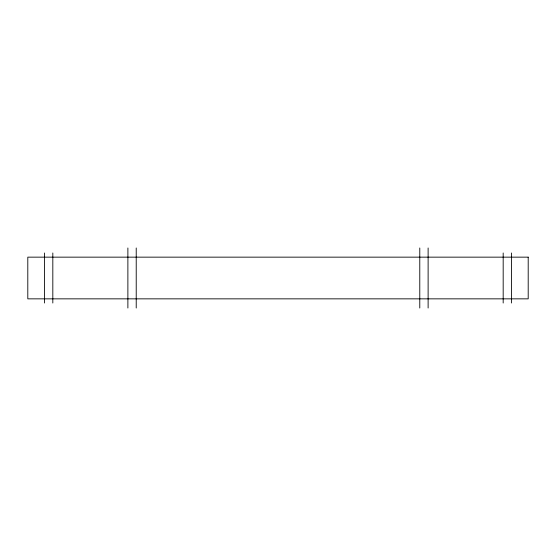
<?xml version="1.0" encoding="UTF-8"?>
<svg xmlns="http://www.w3.org/2000/svg" width="556" height="556" viewBox="0 0 556 556"><rect width="100%" height="100%" fill="white"/><g stroke="black" fill="none" stroke-linecap="round" stroke-linejoin="round"><path stroke-width="0.83" d="M511.52 252.98L511.52 303.02M503.18 252.98L503.18 303.02M428.12 247.976L428.12 308.024M419.78 247.976L419.78 308.024M136.22 247.976L136.22 308.024M127.88 247.976L127.88 308.024M52.82 252.98L52.82 303.02M44.48 252.98L44.48 303.02M528.2 257.15L27.8 257.15L27.8 298.85L528.2 298.85L528.2 257.15"/></g></svg>
